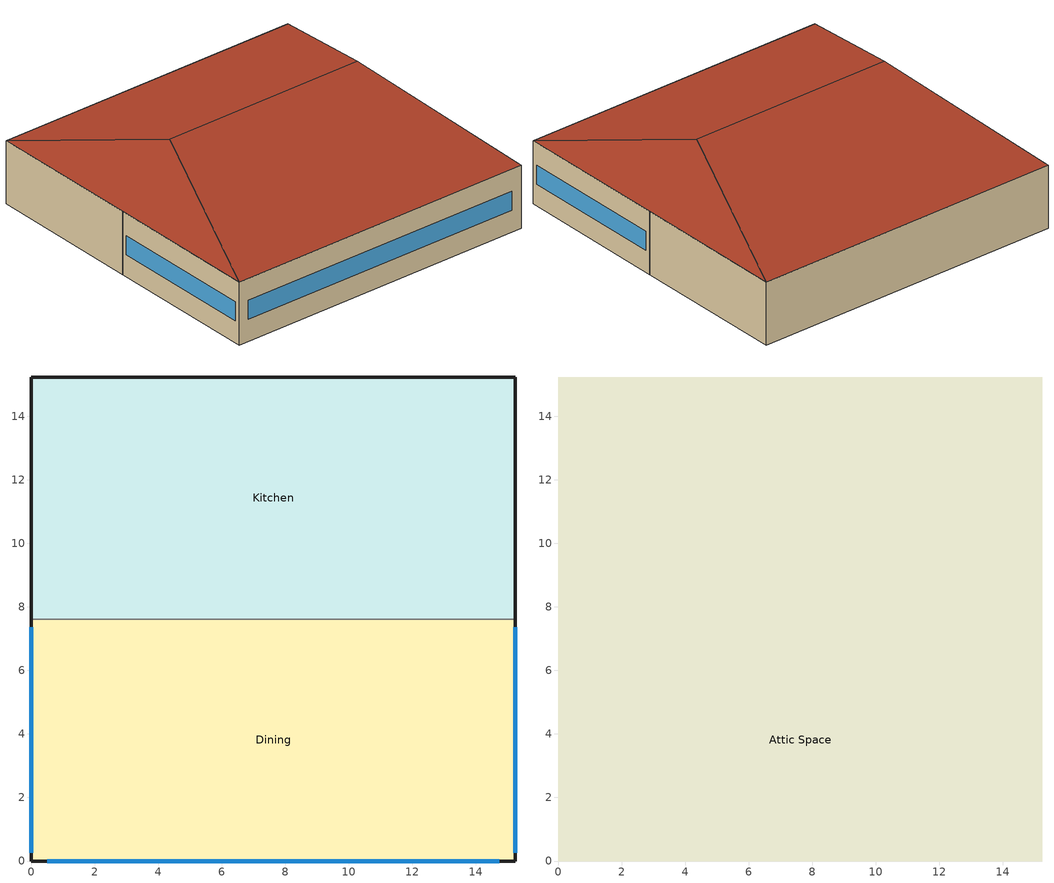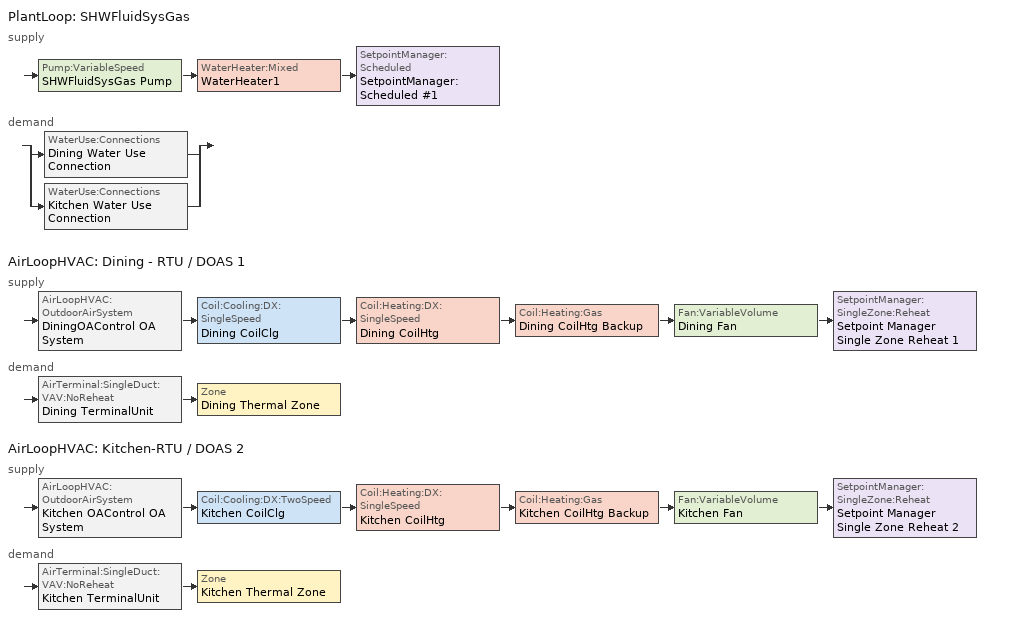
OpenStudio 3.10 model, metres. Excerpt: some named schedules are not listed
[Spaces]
Dining
 floor ground (Dining_Floor Base_CZ12-SlabOnOrBelowGradeF073): 15.24,7.62 15.24,0 0,0 0,7.62 z0
 wall outside (Base_CZ12-NonresMetalFrameWallU055): 0,7.62 0,0 15.24,0 15.24,7.62 z0:3.05
 wall to Kitchen (NACM_Interior Wall): 15.24,7.62 0,7.62 z0:3.05
 window (Base_AllCZ_FixedWindowU34): 15.24,0.25 15.24,7.37 / 0.51,0 14.74,0 / 0,7.37 0,0.25 z1.07:1.98
Kitchen
 floor ground (Kitchen_Floor Base_CZ12-SlabOnOrBelowGradeF073): 15.24,15.24 15.24,7.62 0,7.62 0,15.24 z0
 wall outside (Base_CZ12-NonresMetalFrameWallU055): 15.24,7.62 15.24,15.24 0,15.24 0,7.62 z0:3.05
Attic Space
 floor to Dining (NACM_Drop Ceiling): 15.24,7.62 15.24,0 0,0 0,7.62 z3.05
 floor to Kitchen (NACM_Drop Ceiling): 15.24,15.24 15.24,7.62 0,7.62 0,15.24 z3.05
 roof outside (Base_CZ12-SteepNonresWoodFramingAndOtherRoofU028): 12.7,7.62,5.59 15.24,0,3.05 15.24,15.24,3.05; 12.7,7.62,5.59 15.24,15.24,3.05 0,15.24,3.05 2.54,7.62,5.59; 2.54,7.62,5.59 0,0,3.05 15.24,0,3.05 12.7,7.62,5.59; 2.54,7.62,5.59 0,15.24,3.05 0,0,3.05
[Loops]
PlantLoop 'SHWFluidSysGas'
 supply: Pump:VariableSpeed 'SHWFluidSysGas Pump' > WaterHeater:Mixed 'WaterHeater1' > SetpointManager:Scheduled 'SetpointManager:Scheduled #1'
 demand: split
  | WaterUse:Connections 'Dining Water Use Connection'
  | WaterUse:Connections 'Kitchen Water Use Connection'
AirLoopHVAC 'Dining - RTU / DOAS 1'
 supply: AirLoopHVAC:OutdoorAirSystem 'DiningOAControl OA System' > Coil:Cooling:DX:SingleSpeed 'Dining CoilClg' > Coil:Heating:DX:SingleSpeed 'Dining CoilHtg' > Coil:Heating:Gas 'Dining CoilHtg Backup' > Fan:VariableVolume 'Dining Fan' > SetpointManager:SingleZone:Reheat 'Setpoint Manager Single Zone Reheat 1'
 demand: AirTerminal:SingleDuct:VAV:NoReheat 'Dining TerminalUnit' > Zone 'Dining Thermal Zone'
AirLoopHVAC 'Kitchen-RTU / DOAS 2'
 supply: AirLoopHVAC:OutdoorAirSystem 'Kitchen OAControl OA System' > Coil:Cooling:DX:TwoSpeed 'Kitchen CoilClg' > Coil:Heating:DX:SingleSpeed 'Kitchen CoilHtg' > Coil:Heating:Gas 'Kitchen CoilHtg Backup' > Fan:VariableVolume 'Kitchen Fan' > SetpointManager:SingleZone:Reheat 'Setpoint Manager Single Zone Reheat 2'
 demand: AirTerminal:SingleDuct:VAV:NoReheat 'Kitchen TerminalUnit' > Zone 'Kitchen Thermal Zone'
[Site]
LOS ANGELES USC: Latitude {deg}=0; Longitude {deg}=0; Time Zone {hr}=-8; Elevation {m}=54.5592; Terrain=Suburbs
[SizingPeriod:DesignDay] Barometric Pressure {Pa}=100663; Wind Speed {m/s}=0.6; Rain Indicator=No; Snow Indicator=No; Day of Month=21; Daylight Saving Time Indicator=No; Humidity Condition Type=Wetbulb; Dry-Bulb Temperature Range Modifier Type=DefaultMultipliers
Name | Maximum Dry-Bulb Temperature {C} | Daily Dry-Bulb Temperature Range {deltaC} | Wind Direction {deg} | Sky Clearness | Month | Day Type | Wetbulb or DewPoint at Maximum Dry-Bulb {C} | Solar Model Indicator | ASHRAE Clear Sky Optical Depth for Beam Irradiance | ASHRAE Clear Sky Optical Depth for Diffuse Irradiance
LOS ANGELES USC Ann Htg 99.6% Condns DB | 6.2 | 0 | 20 | 0 | 12 | WinterDesignDay | 6.2 | ASHRAEClearSky
LOS ANGELES USC  June .4% Condns DB=>MCWB | 32.3 | 8.2 | 260 |  | 6 | SummerDesignDay | 20.7 | ASHRAETau | 0.405 | 2.324
LOS ANGELES USC  July .4% Condns DB=>MCWB | 33.8 | 9.2 | 260 |  | 7 | SummerDesignDay | 22.1 | ASHRAETau | 0.402 | 2.401
LOS ANGELES USC  August .4% Condns DB=>MCWB | 33.7 | 9.6 | 260 |  | 8 | SummerDesignDay | 21.2 | ASHRAETau | 0.383 | 2.433
[Site:WaterMainsTemperature]
Calculation Method=Schedule; Temperature Schedule=WaterMainCZ09
[Building]
QS Restaurant: North Axis {deg}=0
[Material]
Name | Roughness | Thickness {m} | Conductivity {W/m-K} | Density {kg/m3} | Specific Heat {J/kg-K} | Thermal Absorptance | Solar Absorptance | Visible Absorptance
Stucco - 7/8 in. | MediumRough | 0.022352 | 0.700948 | 1855.1 | 837.36 | 0.9 | 0.7 | 0.8
Air - Metal Wall Framing - 16 or 24 in. OC; Air - Metal Wall Framing - 16 or 24 in. OC 1 | Smooth | 0.1397 | 1.22017 | 1.28148 | 1004.832
Gypsum Board - 1/2 in. | Smooth | 0.0127 | 0.158656 | 640.739 | 1130.436 | 0.9 | 0.7 | 0.8
Gypsum Board - 5/8 in. | MediumRough | 0.016002 | 0.158656 | 640.739 | 1130.436 | 0.9 | 0.7 | 0.8
Metal Standing Seam - 1/16 in. | MediumRough | 0.0015875 | 2.21534 | 7820.53 | 502.416 | 0.8 | 0.75 | 0.8
Compliance Insulation R34.93 | Smooth | 0.141601 | 0.0230188 | 16.0185 | 1130.436 | 0.9 | 0.7 | 0.8
Acoustic Tile - 3/4 in. | MediumRough | 0.01905 | 0.0576335 | 288.332 | 795.492 | 0.9 | 0.7 | 0.8
Compliance Insulation R14.60 | Smooth | 0.0591861 | 0.0230188 | 16.0185 | 1130.436
Compliance Insulation R1.41 | Smooth | 0.00571591 | 0.0230188 | 16.0185 | 1130.436
Compliance Insulation R0.02 | Smooth | 8.10768e-05 | 0.0230188 | 16.0185 | 1130.436
[Construction]
Base_CZ12-NonresMetalFrameWallU055: Stucco - 7/8 in., Compliance Insulation R14.60, Compliance Insulation R1.41, Compliance Insulation R0.02, Compliance Insulation R0.02, Air - Metal Wall Framing - 16 or 24 in. OC, Gypsum Board - 1/2 in.
NACM_Interior Wall: Gypsum Board - 5/8 in., Air - Metal Wall Framing - 16 or 24 in. OC 1, Gypsum Board - 5/8 in.
Base_CZ12-SteepNonresWoodFramingAndOtherRoofU028: Metal Standing Seam - 1/16 in., Compliance Insulation R34.93
NACM_Drop Ceiling: Acoustic Tile - 3/4 in.
Base_AllCZ_FixedWindowU34: Base_AllCZ_FixedWindowU34 Material
[WindowMaterial:SimpleGlazingSystem]
Base_AllCZ_FixedWindowU34 Material: U-Factor {W/m2-K}=1.93061; Solar Heat Gain Coefficient=0.22; Visible Transmittance=0.42
[Construction:FfactorGroundFloor] F-Factor {W/m-K}=1.26344; Area {m2}=116.172; PerimeterExposed {m}=30.4855
Dining_Floor Base_CZ12-SlabOnOrBelowGradeF073; Kitchen_Floor Base_CZ12-SlabOnOrBelowGradeF073
[Space] Building Story=QS Restaurant 1
Name | Thermal Zone | Design Specification Outdoor Air Object
Attic Space | Attic Zn | Attic Zn Design Specification Outdoor Air
Dining | Dining Thermal Zone | Dining Thermal Zone Design Specification Outdoor Air
Kitchen | Kitchen Thermal Zone | Kitchen Thermal Zone Design Specification Outdoor Air
[ThermalZone] Multiplier=1; Use Ideal Air Loads=No
Attic Zn: 
Dining Thermal Zone: Primary Daylighting Control=Daylighting Control 1; Fraction of Zone Controlled by Primary Daylighting Control=0.452234; Secondary Daylighting Control=Daylighting Control 2; Fraction of Zone Controlled by Secondary Daylighting Control=0.317083; Thermostat=Dining Thermal Zone Thermostat
Kitchen Thermal Zone: Thermostat=Kitchen Thermal Zone Thermostat
[Sizing:Zone] Zone Cooling Design Supply Air Temperature {C}=14; Zone Heating Design Supply Air Temperature {C}=40; Zone Cooling Design Supply Air Humidity Ratio {kg-H2O/kg-air}=0.0085; Zone Heating Design Supply Air Humidity Ratio {kg-H2O/kg-air}=0.008; Zone Heating Sizing Factor=1; Zone Cooling Sizing Factor=1; Cooling Design Air Flow Method=DesignDay; Cooling Minimum Air Flow per Zone Floor Area {m3/s-m2}=0; Cooling Minimum Air Flow {m3/s}=0; Cooling Minimum Air Flow Fraction=0; Heating Maximum Air Flow per Zone Floor Area {m3/s-m2}=0; Heating Maximum Air Flow {m3/s}=0; Account for Dedicated Outdoor Air System=No; Dedicated Outdoor Air System Control Strategy=NeutralSupplyAir; Dedicated Outdoor Air Low Setpoint Temperature for Design {C}=autosize; Dedicated Outdoor Air High Setpoint Temperature for Design {C}=autosize; Zone Load Sizing Method=Sensible Load Only No Latent Load; Zone Latent Cooling Design Supply Air Humidity Ratio Input Method=HumidityRatioDifference; Zone Cooling Design Supply Air Humidity Ratio Difference {kgWater/kgDryAir}=0.005; Zone Latent Heating Design Supply Air Humidity Ratio Input Method=HumidityRatioDifference; Zone Humidification Design Supply Air Humidity Ratio Difference {kgWater/kgDryAir}=0.005; Sizing Option=Coincident
Name | Zone Cooling Design Supply Air Temperature Input Method | Zone Cooling Design Supply Air Temperature Difference {deltaC} | Zone Heating Design Supply Air Temperature Input Method | Zone Heating Design Supply Air Temperature Difference {deltaC} | Heating Design Air Flow Method | Heating Maximum Air Flow Fraction
Attic Zn | SupplyAirTemperature | 11.11 | SupplyAirTemperature | 11.11 | DesignDay | 0
Dining Thermal Zone; Kitchen Thermal Zone | TemperatureDifference | 11.1111 | TemperatureDifference | 13.8889 | DesignDayWithLimit | 0.5
[Zone equipment]
Dining Thermal Zone: Dining TerminalUnit
Kitchen Thermal Zone: Kitchen Thermal Zone PropExhFan, Kitchen TerminalUnit
[BuildingStory]
QS Restaurant 1
[SpaceInfiltration:DesignFlowRate] Design Flow Rate Calculation Method=Flow/ExteriorWallArea; Flow per Exterior Surface Area {m3/s-m2}=0.00119482; Constant Term Coefficient=0; Temperature Term Coefficient=0; Velocity Term Coefficient=0.224052; Velocity Squared Term Coefficient=0; Density Basis=Outdoor
Name | Space or SpaceType | Schedule
Attic Space Space Infiltration Design Flow Rate 1 | Attic Space | On
Dining Space Infiltration Design Flow Rate 1 | Dining | RestaurantInfiltration
Kitchen Space Infiltration Design Flow Rate 1 | Kitchen | RestaurantInfiltration
[People:Definition] Number of People Calculation Method=People/Area; Fraction Radiant=0.3
Name | People per Space Floor Area {person/m2} | Sensible Heat Fraction
Dining People Definition | 0.355209 | 0.5
Kitchen People Definition | 0.0322917 | 0.366667
[People] Number of People Schedule=RestaurantOccupancy; Multiplier=1
Name | People Definition | Space or SpaceType | Activity Level Schedule
Dining People | Dining People Definition | Dining | Dining People Activity Level
Kitchen People | Kitchen People Definition | Kitchen | Kitchen People Activity Level
[Lights:Definition] Design Level Calculation Method=Watts/Area; Fraction Radiant=0.97; Return Air Fraction=0
Name | Watts per Space Floor Area {W/m2}
Dining Regulated Lights Definition | 4.84376
Kitchen Regulated Lights Definition | 10.2257
[Lights] Schedule=RestaurantLights; Fraction Replaceable=1
Name | Lights Definition | Space or SpaceType
Dining Regulated Lights | Dining Regulated Lights Definition | Dining
Kitchen Regulated Lights | Kitchen Regulated Lights Definition | Kitchen
[ElectricEquipment:Definition] Design Level Calculation Method=Watts/Area; Fraction Latent=0
Name | Watts per Space Floor Area {W/m2} | Fraction Radiant | Fraction Lost
Dining Recepticle Loads Definition | 5.38196 | 0.2 | 0
Dining Refrigeration Loads Definition | 2.69098 | 0 | 1
Kitchen Recepticle Loads Definition | 16.1459 | 0.2 | 0
Kitchen Refrigeration Loads Definition | 12.0556 | 0 | 1
[ElectricEquipment]
Name | Electric Equipment Definition | Space or SpaceType | Schedule
Dining Recepticle Loads | Dining Recepticle Loads Definition | Dining | RestaurantReceptacle
Dining Refrigeration Loads | Dining Refrigeration Loads Definition | Dining | RestaurantRefrigeration
Kitchen Recepticle Loads | Kitchen Recepticle Loads Definition | Kitchen | RestaurantReceptacle
Kitchen Refrigeration Loads | Kitchen Refrigeration Loads Definition | Kitchen | RestaurantRefrigeration
[PlantLoop]
SHWFluidSysGas: Glycol Concentration=0; Plant Loop Volume {m3}=Autocalculate; Load Distribution Scheme=Optimal
[Sizing:Plant]
SHWFluidSysGas: Loop Type=Heating; Design Loop Exit Temperature {C}=57.2222; Loop Design Temperature Difference {deltaC}=44.4444; Sizing Option=NonCoincident; Zone Timesteps in Averaging Window=1; Coincident Sizing Factor Mode=None
[WaterHeater:Mixed]
WaterHeater1: Tank Volume {m3}=0.113562; Setpoint Temperature Schedule=WaterHeater1 Setpoint Temp; Deadband Temperature Difference {deltaC}=2; Maximum Temperature Limit {C}=82.22; Heater Control Type=Cycle; Heater Maximum Capacity {W}=10930; Heater Fuel Type=NaturalGas; Heater Thermal Efficiency=0.8; Off Cycle Parasitic Fuel Consumption Rate {W}=0; Off Cycle Parasitic Fuel Type=NaturalGas; Off Cycle Parasitic Heat Fraction to Tank=0.8; On Cycle Parasitic Fuel Consumption Rate {W}=0; On Cycle Parasitic Fuel Type=NaturalGas; Ambient Temperature Indicator=Schedule; Ambient Temperature Schedule=WaterHeater1 Ambient Temperature; Off Cycle Loss Coefficient to Ambient Temperature {W/K}=3.06129; On Cycle Loss Coefficient to Ambient Temperature {W/K}=3.06129; Use Side Effectiveness=1; Source Side Effectiveness=1; Use Side Design Flow Rate {m3/s}=autosize; Source Side Design Flow Rate {m3/s}=autosize; Indirect Water Heating Recovery Time {hr}=1.5; Source Side Flow Control Mode=IndirectHeatPrimarySetpoint
[WaterHeater:Sizing]
WaterHeater1: Design Mode=PeakDraw; Time Storage Can Meet Peak Draw {hr}=0.538503; Time for Tank Recovery {hr}=0; Nominal Tank Volume for Autosizing Plant Connections {m3}=1
[Pump:VariableSpeed]
SHWFluidSysGas Pump: Rated Pump Head {Pa}=0; Pump Control Type=Intermittent; Skin Loss Radiative Fraction=0.5; Design Power Sizing Method=PowerPerFlowPerPressure; Design Electric Power per Unit Flow Rate {W/(m3/s)}=348701.1; Design Shaft Power per Unit Flow Rate per Unit Head {W-s/m3-Pa}=1.28205; Design Minimum Flow Rate Fraction=0
[SetpointManager:Scheduled]
SetpointManager:Scheduled #1: Control Variable=Temperature; Schedule=SHWFluidSysGas Supply Temp Schedule; Setpoint Node or NodeList=SHWFluidSysGas Supply Mixer Outlet Node
[WaterUse:Connections] Drain Water Heat Exchanger Type=None; Drain Water Heat Exchanger Destination=Plant
Name | Water Use Equipment Name 1
Dining Water Use Connection | Dining Water Use Equipment
Kitchen Water Use Connection | Kitchen Water Use Equipment
[WaterUse:Equipment:Definition]
Name | Peak Flow Rate {m3/s} | Target Temperature Schedule
Dining Water Use Definition | 2.50797e-05 | Dining Target SHW Temp
Kitchen Water Use Definition | 2.27997e-06 | Kitchen Target SHW Temp
[WaterUse:Equipment] Flow Rate Fraction Schedule=RestaurantServiceHotWater
Name | Water Use Equipment Definition
Dining Water Use Equipment | Dining Water Use Definition
Kitchen Water Use Equipment | Kitchen Water Use Definition
[GasEquipment:Definition]
Kitchen Gas Equipment Loads Definition: Design Level Calculation Method=Watts/Area; Watts per Space Floor Area {W/m2}=102.18; Fraction Latent=0; Fraction Radiant=0.15; Fraction Lost=0.85
[GasEquipment]
Kitchen Gas Equipment Loads: Gas Equipment Definition=Kitchen Gas Equipment Loads Definition; Space or SpaceType=Kitchen; Schedule=RestaurantGasEquip
[AirLoopHVAC] Availability Schedule=RestaurantHVACAvail; Design Return Air Flow Fraction of Supply Air Flow=1
Name | Design Supply Air Flow Rate {m3/s}
Dining - RTU / DOAS 1 | 0.943895
Kitchen-RTU / DOAS 2 | 2.12376
[Sizing:System] Preheat Design Temperature {C}=5.68434e-14; Preheat Design Humidity Ratio {kg-H2O/kg-Air}=0; Precool Design Temperature {C}=5.68434e-14; Precool Design Humidity Ratio {kg-H2O/kg-Air}=0; Central Cooling Design Supply Air Temperature {C}=12.7778; Central Heating Design Supply Air Temperature {C}=29.4444; Sizing Option=NonCoincident; 100% Outdoor Air in Cooling=No; 100% Outdoor Air in Heating=No; Central Cooling Design Supply Air Humidity Ratio {kg-H2O/kg-Air}=0.0085; Central Heating Design Supply Air Humidity Ratio {kg-H2O/kg-Air}=0.008; Zone Maximum Outdoor Air Fraction=1; Cooling Supply Air Flow Rate Per Floor Area {m3/s-m2}=0.00996765; Cooling Fraction of Autosized Cooling Supply Air Flow Rate=1; Cooling Supply Air Flow Rate Per Unit Cooling Capacity {m3/s-W}=3.94755e-05; Heating Supply Air Flow Rate Per Floor Area {m3/s-m2}=0.00996765; Heating Fraction of Autosized Heating Supply Air Flow Rate=1; Heating Fraction of Autosized Cooling Supply Air Flow Rate=1; Heating Supply Air Flow Rate Per Unit Heating Capacity {m3/s-W}=3.15882e-05; Cooling Design Capacity Method=CoolingDesignCapacity; Cooling Design Capacity {W}=autosize; Cooling Design Capacity Per Floor Area {W/m2}=234.7; Fraction of Autosized Cooling Design Capacity=1; Heating Design Capacity Method=HeatingDesignCapacity; Heating Design Capacity {W}=autosize; Heating Design Capacity Per Floor Area {W/m2}=157; Fraction of Autosized Heating Design Capacity=1; Central Cooling Capacity Control Method=OnOff; Occupant Diversity=autosize
Name | Central Heating Maximum System Air Flow Ratio
Dining - RTU / DOAS 1 | 0.6
Kitchen-RTU / DOAS 2 | 0.377778
[AvailabilityManager:NightCycle] Applicability Schedule=Always On Discrete; Control Type=CycleOnControlZone; Thermostat Tolerance {deltaC}=1.11111; Cycling Run Time Control Type=ThermostatWithMinimumRunTime; Cycling Run Time {s}=900
Availability Manager Night Cycle 1; Availability Manager Night Cycle 2
[Fan:VariableVolume] Availability Schedule=Always On Discrete; Fan Total Efficiency=0.56225; Fan Power Minimum Flow Rate Input Method=FixedFlowRate; Fan Power Minimum Flow Fraction=0; Motor Efficiency=0.865; Motor In Airstream Fraction=1; Fan Power Coefficient 1=0.027828; Fan Power Coefficient 2=0.026583; Fan Power Coefficient 3=-0.087069; Fan Power Coefficient 4=1.03092; Fan Power Coefficient 5=0
Name | Pressure Rise {Pa} | Maximum Flow Rate {m3/s} | Fan Power Minimum Air Flow Rate {m3/s}
Dining Fan | 889.17 | 0.943895 | 0.566337
Kitchen Fan | 977.373 | 2.12376 | 0.802311
[Coil:Heating:Gas] Gas Burner Efficiency=0.815459; On Cycle Parasitic Electric Load {W}=0; Part Load Fraction Correlation Curve=CoilHtgFurnFIRRatio_fQRatio; Off Cycle Parasitic Gas Load {W}=0
Name | Availability Schedule | Nominal Capacity {W}
Dining CoilHtg Backup | Dining CoilHtg Backup AvailSch | 27965.7
Kitchen CoilHtg Backup | Kitchen CoilHtg Backup AvailSch | 44405
[Coil:Heating:DX:SingleSpeed] Availability Schedule=Always On Discrete; Rated Supply Fan Power Per Volume Flow Rate 2017 {W/(m3/s)}=773.3; Rated Supply Fan Power Per Volume Flow Rate 2023 {W/(m3/s)}=934.4; Total Heating Capacity Function of Temperature Curve=CoilHtgHPQRatio_fToadbSI; Total Heating Capacity Function of Flow Fraction Curve=CoilHtgHPQRatio_fCFMRatio; Energy Input Ratio Function of Temperature Curve=CoilHtgHPEIRRatio_fToadbSI; Energy Input Ratio Function of Flow Fraction Curve=CoilHtgHPEIRRatio_fCFMRatio; Part Load Fraction Correlation Curve=CoilHtgHPEIRRatio_fQFrac; Minimum Outdoor Dry-Bulb Temperature for Compressor Operation {C}=-8.33333; Maximum Outdoor Dry-Bulb Temperature for Defrost Operation {C}=4.44444; Maximum Outdoor Dry-Bulb Temperature for Crankcase Heater Operation {C}=10; Defrost Strategy=ReverseCycle; Defrost Control=Timed; Defrost Time Period Fraction=0.058333; Resistive Defrost Heater Capacity {W}=2000
Name | Rated Total Heating Capacity {W} | Rated COP {W/W} | Rated Air Flow Rate {m3/s} | Defrost Energy Input Ratio Function of Temperature Curve | Crankcase Heater Capacity {W}
Dining CoilHtg | 26712.9 | 3.83123 | 0.943895 | Dining CoilHtg Defrost Curve | 82.2466
Kitchen CoilHtg | 41802.8 | 3.99714 | 2.12376 | Kitchen CoilHtg Defrost Curve | 170.826
[Coil:Cooling:DX:SingleSpeed]
Dining CoilClg: Availability Schedule=Always On Discrete; Rated Total Cooling Capacity {W}=30179; Rated Sensible Heat Ratio=autosize; Rated COP {W/W}=3.90941; Rated Air Flow Rate {m3/s}=0.943895; Rated Evaporator Fan Power Per Volume Flow Rate 2017 {W/(m3/s)}=773.3; Rated Evaporator Fan Power Per Volume Flow Rate 2023 {W/(m3/s)}=934.4; Total Cooling Capacity Function of Temperature Curve=CoilClgDXQRatio_fTwbToadbSI; Total Cooling Capacity Function of Flow Fraction Curve=CoilClgDXSnglQRatio_fCFMRatio; Energy Input Ratio Function of Temperature Curve=CoilClgDXEIRRatio_fTwbToadbSI; Energy Input Ratio Function of Flow Fraction Curve=CoilClgDXSnglEIRRatio_fCFMRatio; Part Load Fraction Correlation Curve=CoilClgDXEIRRatio_fQFrac; Minimum Outdoor Dry-Bulb Temperature for Compressor Operation {C}=-25; Nominal Time for Condensate Removal to Begin {s}=0; Ratio of Initial Moisture Evaporation Rate and Steady State Latent Capacity=0; Maximum Cycling Rate {cycles/hr}=0; Latent Capacity Time Constant {s}=0; Condenser Type=AirCooled; Evaporative Condenser Effectiveness=0.9; Evaporative Condenser Air Flow Rate {m3/s}=autosize; Evaporative Condenser Pump Rated Power Consumption {W}=autosize; Crankcase Heater Capacity {W}=0; Maximum Outdoor Dry-Bulb Temperature for Crankcase Heater Operation {C}=10; Basin Heater Capacity {W/K}=0; Basin Heater Setpoint Temperature {C}=2
[Controller:OutdoorAir] Minimum Outdoor Air Flow Rate {m3/s}=0; Maximum Outdoor Air Flow Rate {m3/s}=Autosize; Economizer Control Type=DifferentialEnthalpy; Economizer Control Action Type=ModulateFlow; Economizer Maximum Limit Dry-Bulb Temperature {C}=21.6667; Economizer Maximum Limit Enthalpy {J/kg}=69780; Lockout Type=NoLockout; Minimum Limit Type=FixedMinimum; High Humidity Control=No; High Humidity Outdoor Air Flow Ratio=1; Control High Indoor Humidity Based on Outdoor Humidity Ratio=Yes; Heat Recovery Bypass Control Type=BypassWhenOAFlowGreaterThanMinimum; Economizer Operation Staging=InterlockedWithMechanicalCooling
Name | Minimum Outdoor Air Schedule | Maximum Fraction of Outdoor Air Schedule | Controller Mechanical Ventilation
DiningOAControl | DiningOAControl Schedule | DiningOAControl Max OA Schedule | DiningOAControl Mech Vent Controller
Kitchen OAControl | Kitchen OAControl Schedule | Kitchen OAControl Max OA Schedule | Kitchen OAControl Mech Vent Controller
[Controller:MechanicalVentilation] Availability Schedule=Always On Discrete
Name | Demand Controlled Ventilation
DiningOAControl Mech Vent Controller | Yes
Kitchen OAControl Mech Vent Controller
[AirLoopHVAC:OutdoorAirSystem]
Name | Controller
DiningOAControl OA System | DiningOAControl
Kitchen OAControl OA System | Kitchen OAControl
[SetpointManager:SingleZone:Reheat] Minimum Supply Air Temperature {C}=12.7778; Maximum Supply Air Temperature {C}=29.4444
Name | Control Zone | Setpoint Node or NodeList
Setpoint Manager Single Zone Reheat 1 | Dining Thermal Zone | Dining Fan Outlet Node
Setpoint Manager Single Zone Reheat 2 | Kitchen Thermal Zone | Kitchen Fan Outlet Node
[Coil:Cooling:DX:TwoSpeed]
Kitchen CoilClg: Availability Schedule=Always On Discrete; Rated High Speed Total Cooling Capacity {W}=62681.7; Rated High Speed Sensible Heat Ratio=Autosize; Rated High Speed COP {W/W}=3.82705; Rated High Speed Air Flow Rate {m3/s}=2.12376; Rated High Speed Evaporator Fan Power Per Volume Flow Rate 2017 {W/(m3/s)}=773.3; Rated High Speed Evaporator Fan Power Per Volume Flow Rate 2023 {W/(m3/s)}=934.4; Unit Internal Static Air Pressure {Pa}=773.3; Total Cooling Capacity Function of Temperature Curve=CoilClgDXQRatio_fTwbToadbSI; Total Cooling Capacity Function of Flow Fraction Curve=CoilClgDXDblQRatio_fCFMRatio; Energy Input Ratio Function of Temperature Curve=CoilClgDXEIRRatio_fTwbToadbSI; Energy Input Ratio Function of Flow Fraction Curve=CoilClgDXDblEIRRatio_fCFMRatio; Part Load Fraction Correlation Curve=CoilClgDXEIRRatio_fQFrac; Rated Low Speed Total Cooling Capacity {W}=31340.9; Rated Low Speed Sensible Heat Ratio=Autosize; Rated Low Speed COP {W/W}=3.82705; Rated Low Speed Air Flow Rate {m3/s}=1.06188; Rated Low Speed Evaporator Fan Power Per Volume Flow Rate 2017 {W/(m3/s)}=773.3; Rated Low Speed Evaporator Fan Power Per Volume Flow Rate 2023 {W/(m3/s)}=934.4; Low Speed Total Cooling Capacity Function of Temperature Curve=CoilClgDXQRatio_fTwbToadbSI 1; Low Speed Energy Input Ratio Function of Temperature Curve=CoilClgDXEIRRatio_fTwbToadbSI 1; Condenser Type=AirCooled; Minimum Outdoor Dry-Bulb Temperature for Compressor Operation {C}=-25; High Speed Evaporative Condenser Effectiveness=0.9; High Speed Evaporative Condenser Air Flow Rate {m3/s}=Autosize; High Speed Evaporative Condenser Pump Rated Power Consumption {W}=Autosize; Low Speed Evaporative Condenser Effectiveness=0.9; Low Speed Evaporative Condenser Air Flow Rate {m3/s}=Autosize; Low Speed Evaporative Condenser Pump Rated Power Consumption {W}=Autosize; Basin Heater Capacity {W/K}=0; Basin Heater Setpoint Temperature {C}=2
[DesignSpecification:OutdoorAir] Outdoor Air Method=Maximum
Name | Outdoor Air Flow per Person {m3/s-person} | Outdoor Air Flow per Floor Area {m3/s-m2}
Attic Zn Design Specification Outdoor Air | 0 | 0
Dining Thermal Zone Design Specification Outdoor Air | 0.00707921 | 0.000762
Kitchen Thermal Zone Design Specification Outdoor Air | 0 | 0.00690626
[ThermostatSetpoint:DualSetpoint] Heating Setpoint Temperature Schedule=RestaurantHtgSetpt; Cooling Setpoint Temperature Schedule=RestaurantClgSetpt
Dining Thermal Zone Thermostat; Kitchen Thermal Zone Thermostat
[Daylighting:Control] Space=Dining; Position X-Coordinate {m}=7.62149; Position Z-Coordinate {m}=0.762; Lighting Control Type=Continuous; Minimum Input Power Fraction for Continuous Dimming Control=0.1; Minimum Light Output Fraction for Continuous Dimming Control=0.1
Name | Position Y-Coordinate {m} | Illuminance Setpoint {lux}
Daylighting Control 1 | 1.9817 | 187.5
Daylighting Control 2 | 3.96341 | 250
[AirTerminal:SingleDuct:VAV:NoReheat] Availability Schedule=Always On Discrete; Zone Minimum Air Flow Input Method=FixedFlowRate; Constant Minimum Air Flow Fraction=0.3; Control For Outdoor Air=No
Name | Maximum Air Flow Rate {m3/s} | Fixed Minimum Air Flow Rate {m3/s}
Dining TerminalUnit | 0.943895 | 0.566337
Kitchen TerminalUnit | 2.12376 | 0.802311
[Fan:ZoneExhaust]
Kitchen Thermal Zone PropExhFan: Availability Schedule=RestaurantHVACAvail; Fan Total Efficiency=0.4325; Pressure Rise {Pa}=596.07; Maximum Flow Rate {m3/s}=1.13267; Flow Fraction Schedule=RestaurantExhaustHoodEqualOrLessThan5000cfm; System Availability Manager Coupling Mode=Decoupled; Balanced Exhaust Fraction Schedule=On
[Curve:Biquadratic]
Name | Coefficient1 Constant | Coefficient2 x | Coefficient3 x**2 | Coefficient4 y | Coefficient5 y**2 | Coefficient6 x*y | Minimum Value of x | Maximum Value of x | Minimum Value of y | Maximum Value of y
CoilClgDXQRatio_fTwbToadbSI; CoilClgDXQRatio_fTwbToadbSI 1 | 0.86779 | 0.014245 | 0.000554 | -0.007569 | 3.2e-05 | -0.000191 | 13.89 | 25 | 23.89 | 46.11
CoilClgDXEIRRatio_fTwbToadbSI; CoilClgDXEIRRatio_fTwbToadbSI 1 | 0.116709 | 0.028458 | -0.000411 | 0.021422 | 0.000162 | -0.00068 | 13.89 | 25 | 23.89 | 46.11
Dining CoilHtg Defrost Curve; Kitchen CoilHtg Defrost Curve | 1 | 0 | 0 | 0 | 0 | 0 | 0 | 1 | 0 | 1
[Curve:Cubic]
Name | Coefficient1 Constant | Coefficient2 x | Coefficient3 x**2 | Coefficient4 x**3 | Minimum Value of x | Maximum Value of x | Minimum Curve Output | Maximum Curve Output
CoilClgDXEIRRatio_fQFrac | 0 | 5.1091 | -8.5515 | 4.4744 | 0.7 | 1 | 0.92 | 1
CoilClgDXDblEIRRatio_fCFMRatio | 1.00795 | 0.345441 | -0.692289 | 0.338899 | 0 | 100
CoilHtgHPQRatio_fToadbSI | 0.729009 | 0.031928 | 0.000136 | -9e-06 | 0 | 10 | 0.17 | 1.05
CoilHtgHPEIRRatio_fToadbSI | 1.21829 | -0.036117 | 0.00142 | -2.7e-05 | 0 | 10 | 0.97 | 3.18
CoilClgDXDblQRatio_fCFMRatio | 0.472786 | 1.24334 | -1.03871 | 0.322578 | 0 | 100 | 0.47
[Curve:Quadratic]
Name | Coefficient1 Constant | Coefficient2 x | Coefficient3 x**2 | Minimum Value of x | Maximum Value of x | Minimum Curve Output | Maximum Curve Output
CoilClgDXSnglQRatio_fCFMRatio | 0.8 | 0.2 | 0 | 0 | 100 | 0.8
CoilClgDXSnglEIRRatio_fCFMRatio | 1.156 | -0.1816 | 0.0256 | 0 | 100
CoilHtgHPQRatio_fCFMRatio | 0.84 | 0.16 | 0 | 0 | 100 | 0.84
CoilHtgHPEIRRatio_fQFrac | 0.85 | 0.15 | 0 | 0 | 1 | 0.85 | 1
CoilHtgHPEIRRatio_fCFMRatio | 1.3824 | -0.4336 | 0.0512 | 0 | 1
CoilHtgFurnFIRRatio_fQRatio | 0.01861 | 1.09421 | -0.112819 | 0.7 | 1
[Schedule:Day]
WaterMainCZ09Jan: 1, 0, 14.2778, 2, 0, 14.2778, 3, 0, 14.2778, 4, 0, 14.2778, 5, 0, 14.2778, 6, 0, 14.2778, 7, 0, 14.2778, 8, 0, 14.2778, 9, 0, 14.2778, 10, 0, 14.2778, 11, 0, 14.2778, 12, 0, 14.2778, 13, 0, 14.2778, 14, 0, 14.2778, 15, 0, 14.2778, 16, 0, 14.2778, 17, 0, 14.2778, 18, 0, 14.2778, 19, 0, 14.2778, 20, 0, 14.2778, 21, 0, 14.2778, 22, 0, 14.2778, 23, 0, 14.2778, 24, 0, 14.2778
WaterMainCZ09Feb: 1, 0, 14.2222, 2, 0, 14.2222, 3, 0, 14.2222, 4, 0, 14.2222, 5, 0, 14.2222, 6, 0, 14.2222, 7, 0, 14.2222, 8, 0, 14.2222, 9, 0, 14.2222, 10, 0, 14.2222, 11, 0, 14.2222, 12, 0, 14.2222, 13, 0, 14.2222, 14, 0, 14.2222, 15, 0, 14.2222, 16, 0, 14.2222, 17, 0, 14.2222, 18, 0, 14.2222, 19, 0, 14.2222, 20, 0, 14.2222, 21, 0, 14.2222, 22, 0, 14.2222, 23, 0, 14.2222, 24, 0, 14.2222
WaterMainCZ09Mar: 1, 0, 14.4444, 2, 0, 14.4444, 3, 0, 14.4444, 4, 0, 14.4444, 5, 0, 14.4444, 6, 0, 14.4444, 7, 0, 14.4444, 8, 0, 14.4444, 9, 0, 14.4444, 10, 0, 14.4444, 11, 0, 14.4444, 12, 0, 14.4444, 13, 0, 14.4444, 14, 0, 14.4444, 15, 0, 14.4444, 16, 0, 14.4444, 17, 0, 14.4444, 18, 0, 14.4444, 19, 0, 14.4444, 20, 0, 14.4444, 21, 0, 14.4444, 22, 0, 14.4444, 23, 0, 14.4444, 24, 0, 14.4444
WaterMainCZ09Apr: 1, 0, 14.8333, 2, 0, 14.8333, 3, 0, 14.8333, 4, 0, 14.8333, 5, 0, 14.8333, 6, 0, 14.8333, 7, 0, 14.8333, 8, 0, 14.8333, 9, 0, 14.8333, 10, 0, 14.8333, 11, 0, 14.8333, 12, 0, 14.8333, 13, 0, 14.8333, 14, 0, 14.8333, 15, 0, 14.8333, 16, 0, 14.8333, 17, 0, 14.8333, 18, 0, 14.8333, 19, 0, 14.8333, 20, 0, 14.8333, 21, 0, 14.8333, 22, 0, 14.8333, 23, 0, 14.8333, 24, 0, 14.8333
WaterMainCZ09May: 1, 0, 14.9444, 2, 0, 14.9444, 3, 0, 14.9444, 4, 0, 14.9444, 5, 0, 14.9444, 6, 0, 14.9444, 7, 0, 14.9444, 8, 0, 14.9444, 9, 0, 14.9444, 10, 0, 14.9444, 11, 0, 14.9444, 12, 0, 14.9444, 13, 0, 14.9444, 14, 0, 14.9444, 15, 0, 14.9444, 16, 0, 14.9444, 17, 0, 14.9444, 18, 0, 14.9444, 19, 0, 14.9444, 20, 0, 14.9444, 21, 0, 14.9444, 22, 0, 14.9444, 23, 0, 14.9444, 24, 0, 14.9444
WaterMainCZ09Jun: 1, 0, 16.2222, 2, 0, 16.2222, 3, 0, 16.2222, 4, 0, 16.2222, 5, 0, 16.2222, 6, 0, 16.2222, 7, 0, 16.2222, 8, 0, 16.2222, 9, 0, 16.2222, 10, 0, 16.2222, 11, 0, 16.2222, 12, 0, 16.2222, 13, 0, 16.2222, 14, 0, 16.2222, 15, 0, 16.2222, 16, 0, 16.2222, 17, 0, 16.2222, 18, 0, 16.2222, 19, 0, 16.2222, 20, 0, 16.2222, 21, 0, 16.2222, 22, 0, 16.2222, 23, 0, 16.2222, 24, 0, 16.2222
WaterMainCZ09Jul: 1, 0, 16.8889, 2, 0, 16.8889, 3, 0, 16.8889, 4, 0, 16.8889, 5, 0, 16.8889, 6, 0, 16.8889, 7, 0, 16.8889, 8, 0, 16.8889, 9, 0, 16.8889, 10, 0, 16.8889, 11, 0, 16.8889, 12, 0, 16.8889, 13, 0, 16.8889, 14, 0, 16.8889, 15, 0, 16.8889, 16, 0, 16.8889, 17, 0, 16.8889, 18, 0, 16.8889, 19, 0, 16.8889, 20, 0, 16.8889, 21, 0, 16.8889, 22, 0, 16.8889, 23, 0, 16.8889, 24, 0, 16.8889
WaterMainCZ09Aug: 1, 0, 17.7222, 2, 0, 17.7222, 3, 0, 17.7222, 4, 0, 17.7222, 5, 0, 17.7222, 6, 0, 17.7222, 7, 0, 17.7222, 8, 0, 17.7222, 9, 0, 17.7222, 10, 0, 17.7222, 11, 0, 17.7222, 12, 0, 17.7222, 13, 0, 17.7222, 14, 0, 17.7222, 15, 0, 17.7222, 16, 0, 17.7222, 17, 0, 17.7222, 18, 0, 17.7222, 19, 0, 17.7222, 20, 0, 17.7222, 21, 0, 17.7222, 22, 0, 17.7222, 23, 0, 17.7222, 24, 0, 17.7222
WaterMainCZ09Sep: 1, 0, 18.0556, 2, 0, 18.0556, 3, 0, 18.0556, 4, 0, 18.0556, 5, 0, 18.0556, 6, 0, 18.0556, 7, 0, 18.0556, 8, 0, 18.0556, 9, 0, 18.0556, 10, 0, 18.0556, 11, 0, 18.0556, 12, 0, 18.0556, 13, 0, 18.0556, 14, 0, 18.0556, 15, 0, 18.0556, 16, 0, 18.0556, 17, 0, 18.0556, 18, 0, 18.0556, 19, 0, 18.0556, 20, 0, 18.0556, 21, 0, 18.0556, 22, 0, 18.0556, 23, 0, 18.0556, 24, 0, 18.0556
WaterMainCZ09Oct: 1, 0, 18, 2, 0, 18, 3, 0, 18, 4, 0, 18, 5, 0, 18, 6, 0, 18, 7, 0, 18, 8, 0, 18, 9, 0, 18, 10, 0, 18, 11, 0, 18, 12, 0, 18, 13, 0, 18, 14, 0, 18, 15, 0, 18, 16, 0, 18, 17, 0, 18, 18, 0, 18, 19, 0, 18, 20, 0, 18, 21, 0, 18, 22, 0, 18, 23, 0, 18, 24, 0, 18
WaterMainCZ09Nov: 1, 0, 16.2778, 2, 0, 16.2778, 3, 0, 16.2778, 4, 0, 16.2778, 5, 0, 16.2778, 6, 0, 16.2778, 7, 0, 16.2778, 8, 0, 16.2778, 9, 0, 16.2778, 10, 0, 16.2778, 11, 0, 16.2778, 12, 0, 16.2778, 13, 0, 16.2778, 14, 0, 16.2778, 15, 0, 16.2778, 16, 0, 16.2778, 17, 0, 16.2778, 18, 0, 16.2778, 19, 0, 16.2778, 20, 0, 16.2778, 21, 0, 16.2778, 22, 0, 16.2778, 23, 0, 16.2778, 24, 0, 16.2778
WaterMainCZ09Dec: 1, 0, 14.6111, 2, 0, 14.6111, 3, 0, 14.6111, 4, 0, 14.6111, 5, 0, 14.6111, 6, 0, 14.6111, 7, 0, 14.6111, 8, 0, 14.6111, 9, 0, 14.6111, 10, 0, 14.6111, 11, 0, 14.6111, 12, 0, 14.6111, 13, 0, 14.6111, 14, 0, 14.6111, 15, 0, 14.6111, 16, 0, 14.6111, 17, 0, 14.6111, 18, 0, 14.6111, 19, 0, 14.6111, 20, 0, 14.6111, 21, 0, 14.6111, 22, 0, 14.6111, 23, 0, 14.6111, 24, 0, 14.6111
RestaurantOccupancySun: 1, 0, 0.2, 2, 0, 0.2, 3, 0, 0.05, 4, 0, 0, 5, 0, 0, 6, 0, 0, 7, 0, 0, 8, 0, 0, 9, 0, 0, 10, 0, 0, 11, 0, 0.1, 12, 0, 0.2, 13, 0, 0.25, 14, 0, 0.25, 15, 0, 0.15, 16, 0, 0.2, 17, 0, 0.25, 18, 0, 0.35, 19, 0, 0.55, 20, 0, 0.65, 21, 0, 0.7, 22, 0, 0.35, 23, 0, 0.2, 24, 0, 0.2
RestaurantOccupancyWD: 1, 0, 0.15, 2, 0, 0.15, 3, 0, 0.05, 4, 0, 0, 5, 0, 0, 6, 0, 0, 7, 0, 0, 8, 0, 0.05, 9, 0, 0.05, 10, 0, 0.05, 11, 0, 0.2, 12, 0, 0.5, 13, 0, 0.8, 14, 0, 0.7, 15, 0, 0.4, 16, 0, 0.2, 17, 0, 0.25, 18, 0, 0.5, 19, 0, 0.8, 20, 0, 0.8, 21, 0, 0.8, 22, 0, 0.5, 23, 0, 0.35, 24, 0, 0.2
RestaurantOccupancySat: 1, 0, 0.3, 2, 0, 0.25, 3, 0, 0.05, 4, 0, 0, 5, 0, 0, 6, 0, 0, 7, 0, 0, 8, 0, 0, 9, 0, 0, 10, 0, 0.05, 11, 0, 0.2, 12, 0, 0.45, 13, 0, 0.5, 14, 0, 0.5, 15, 0, 0.35, 16, 0, 0.3, 17, 0, 0.3, 18, 0, 0.3, 19, 0, 0.7, 20, 0, 0.9, 21, 0, 0.7, 22, 0, 0.65, 23, 0, 0.55, 24, 0, 0.35
OnDay: 1, 0, 1, 2, 0, 1, 3, 0, 1, 4, 0, 1, 5, 0, 1, 6, 0, 1, 7, 0, 1, 8, 0, 1, 9, 0, 1, 10, 0, 1, 11, 0, 1, 12, 0, 1, 13, 0, 1, 14, 0, 1, 15, 0, 1, 16, 0, 1, 17, 0, 1, 18, 0, 1, 19, 0, 1, 20, 0, 1, 21, 0, 1, 22, 0, 1, 23, 0, 1, 24, 0, 1
OffDay: 1, 0, 0, 2, 0, 0, 3, 0, 0, 4, 0, 0, 5, 0, 0, 6, 0, 0, 7, 0, 0, 8, 0, 0, 9, 0, 0, 10, 0, 0, 11, 0, 0, 12, 0, 0, 13, 0, 0, 14, 0, 0, 15, 0, 0, 16, 0, 0, 17, 0, 0, 18, 0, 0, 19, 0, 0, 20, 0, 0, 21, 0, 0, 22, 0, 0, 23, 0, 0, 24, 0, 0
RestaurantReceptacleSun: 1, 0, 0.2, 2, 0, 0.15, 3, 0, 0.15, 4, 0, 0.15, 5, 0, 0.15, 6, 0, 0.15, 7, 0, 0.3, 8, 0, 0.3, 9, 0, 0.5, 10, 0, 0.5, 11, 0, 0.7, 12, 0, 0.7, 13, 0, 0.7, 14, 0, 0.7, 15, 0, 0.7, 16, 0, 0.7, 17, 0, 0.6, 18, 0, 0.6, 19, 0, 0.6, 20, 0, 0.6, 21, 0, 0.6, 22, 0, 0.6, 23, 0, 0.5, 24, 0, 0.3
RestaurantReceptacleWD: 1, 0, 0.15, 2, 0, 0.15, 3, 0, 0.15, 4, 0, 0.15, 5, 0, 0.15, 6, 0, 0.2, 7, 0, 0.4, 8, 0, 0.4, 9, 0, 0.6, 10, 0, 0.6, 11, 0, 0.9, 12, 0, 0.9, 13, 0, 0.9, 14, 0, 0.9, 15, 0, 0.9, 16, 0, 0.9, 17, 0, 0.9, 18, 0, 0.9, 19, 0, 0.9, 20, 0, 0.9, 21, 0, 0.9, 22, 0, 0.9, 23, 0, 0.5, 24, 0, 0.3
RestaurantReceptacleSat: 1, 0, 0.2, 2, 0, 0.15, 3, 0, 0.15, 4, 0, 0.15, 5, 0, 0.15, 6, 0, 0.15, 7, 0, 0.3, 8, 0, 0.3, 9, 0, 0.6, 10, 0, 0.6, 11, 0, 0.8, 12, 0, 0.8, 13, 0, 0.8, 14, 0, 0.8, 15, 0, 0.8, 16, 0, 0.8, 17, 0, 0.8, 18, 0, 0.9, 19, 0, 0.9, 20, 0, 0.9, 21, 0, 0.9, 22, 0, 0.9, 23, 0, 0.5, 24, 0, 0.3
RestaurantGasEquipSun: 1, 0, 0.5, 2, 0, 0, 3, 0, 0, 4, 0, 0, 5, 0, 0, 6, 0, 0, 7, 0, 0, 8, 0, 0, 9, 0, 0, 10, 0, 0.5, 11, 0, 0.9, 12, 0, 0.9, 13, 0, 0.9, 14, 0, 0.9, 15, 0, 0.75, 16, 0, 0.75, 17, 0, 0.75, 18, 0, 0.9, 19, 0, 0.9, 20, 0, 0.9, 21, 0, 0.9, 22, 0, 0.75, 23, 0, 0.5, 24, 0, 0.5
RestaurantGasEquipWD: 1, 0, 0.5, 2, 0, 0, 3, 0, 0, 4, 0, 0, 5, 0, 0, 6, 0, 0, 7, 0, 0, 8, 0, 0.5, 9, 0, 0.5, 10, 0, 0.5, 11, 0, 0.9, 12, 0, 0.9, 13, 0, 0.9, 14, 0, 0.9, 15, 0, 0.75, 16, 0, 0.75, 17, 0, 0.75, 18, 0, 0.9, 19, 0, 0.9, 20, 0, 0.9, 21, 0, 0.9, 22, 0, 0.75, 23, 0, 0.5, 24, 0, 0.5
RestaurantRefrigerationSun; RestaurantRefrigerationWD; RestaurantRefrigerationSat: 1, 0, 0.9, 2, 0, 0.9, 3, 0, 0.9, 4, 0, 0.9, 5, 0, 0.9, 6, 0, 0.9, 7, 0, 0.9, 8, 0, 0.9, 9, 0, 0.9, 10, 0, 0.9, 11, 0, 0.9, 12, 0, 0.9, 13, 0, 0.9, 14, 0, 0.9, 15, 0, 0.9, 16, 0, 0.9, 17, 0, 0.9, 18, 0, 0.9, 19, 0, 0.9, 20, 0, 0.9, 21, 0, 0.9, 22, 0, 0.9, 23, 0, 0.9, 24, 0, 0.9
RestaurantInfiltrationSun: 1, 0, 0.25, 2, 0, 0.25, 3, 0, 0.25, 4, 0, 1, 5, 0, 1, 6, 0, 1, 7, 0, 1, 8, 0, 1, 9, 0, 1, 10, 0, 0.25, 11, 0, 0.25, 12, 0, 0.25, 13, 0, 0.25, 14, 0, 0.25, 15, 0, 0.25, 16, 0, 0.25, 17, 0, 0.25, 18, 0, 0.25, 19, 0, 0.25, 20, 0, 0.25, 21, 0, 0.25, 22, 0, 0.25, 23, 0, 0.25, 24, 0, 0.25
RestaurantInfiltrationWD: 1, 0, 0.25, 2, 0, 0.25, 3, 0, 0.25, 4, 0, 1, 5, 0, 1, 6, 0, 1, 7, 0, 0.25, 8, 0, 0.25, 9, 0, 0.25, 10, 0, 0.25, 11, 0, 0.25, 12, 0, 0.25, 13, 0, 0.25, 14, 0, 0.25, 15, 0, 0.25, 16, 0, 0.25, 17, 0, 0.25, 18, 0, 0.25, 19, 0, 0.25, 20, 0, 0.25, 21, 0, 0.25, 22, 0, 0.25, 23, 0, 0.25, 24, 0, 0.25
RestaurantInfiltrationSat: 1, 0, 0.25, 2, 0, 0.25, 3, 0, 0.25, 4, 0, 1, 5, 0, 1, 6, 0, 1, 7, 0, 1, 8, 0, 1, 9, 0, 0.25, 10, 0, 0.25, 11, 0, 0.25, 12, 0, 0.25, 13, 0, 0.25, 14, 0, 0.25, 15, 0, 0.25, 16, 0, 0.25, 17, 0, 0.25, 18, 0, 0.25, 19, 0, 0.25, 20, 0, 0.25, 21, 0, 0.25, 22, 0, 0.25, 23, 0, 0.25, 24, 0, 0.25
RestaurantLightsSun: 1, 0, 0.2, 2, 0, 0.15, 3, 0, 0.15, 4, 0, 0.15, 5, 0, 0.15, 6, 0, 0.15, 7, 0, 0.3, 8, 0, 0.3, 9, 0, 0.45, 10, 0, 0.45, 11, 0, 0.65, 12, 0, 0.65, 13, 0, 0.65, 14, 0, 0.65, 15, 0, 0.65, 16, 0, 0.65, 17, 0, 0.55, 18, 0, 0.55, 19, 0, 0.55, 20, 0, 0.55, 21, 0, 0.55, 22, 0, 0.55, 23, 0, 0.45, 24, 0, 0.3
RestaurantLightsWD: 1, 0, 0.15, 2, 0, 0.15, 3, 0, 0.15, 4, 0, 0.15, 5, 0, 0.15, 6, 0, 0.2, 7, 0, 0.35, 8, 0, 0.35, 9, 0, 0.55, 10, 0, 0.55, 11, 0, 0.85, 12, 0, 0.85, 13, 0, 0.85, 14, 0, 0.85, 15, 0, 0.85, 16, 0, 0.85, 17, 0, 0.85, 18, 0, 0.85, 19, 0, 0.85, 20, 0, 0.85, 21, 0, 0.85, 22, 0, 0.85, 23, 0, 0.45, 24, 0, 0.3
RestaurantLightsSat: 1, 0, 0.2, 2, 0, 0.15, 3, 0, 0.15, 4, 0, 0.15, 5, 0, 0.15, 6, 0, 0.15, 7, 0, 0.3, 8, 0, 0.3, 9, 0, 0.55, 10, 0, 0.55, 11, 0, 0.75, 12, 0, 0.75, 13, 0, 0.75, 14, 0, 0.75, 15, 0, 0.75, 16, 0, 0.75, 17, 0, 0.75, 18, 0, 0.85, 19, 0, 0.85, 20, 0, 0.85, 21, 0, 0.85, 22, 0, 0.85, 23, 0, 0.45, 24, 0, 0.3
Dining People Activity Level Default Day: 24, 0, 161.189
WaterHeater1 Ambient Temperature Day Schedule: 24, 0, 20
WaterHeater1 Setpoint Temp Day Schedule; SHWFluidSysGas Supply Temp Schedule Day Schedule; Dining Target SHW Temp Default Day; Kitchen Target SHW Temp Default Day: 24, 0, 57.2222
Kitchen People Activity Level Default Day: 24, 0, 219.803
DiningOAControl Max OA Schedule Day Schedule; Kitchen OAControl Max OA Schedule Day Schedule: 24, 0, 1
[Schedule:Week]
WaterMainCZ09JanWk: WaterMainCZ09Jan, WaterMainCZ09Jan, WaterMainCZ09Jan, WaterMainCZ09Jan, WaterMainCZ09Jan, WaterMainCZ09Jan, WaterMainCZ09Jan, WaterMainCZ09Jan, WaterMainCZ09Jan, WaterMainCZ09Jan, WaterMainCZ09Jan, WaterMainCZ09Jan
WaterMainCZ09FebWk: WaterMainCZ09Feb, WaterMainCZ09Feb, WaterMainCZ09Feb, WaterMainCZ09Feb, WaterMainCZ09Feb, WaterMainCZ09Feb, WaterMainCZ09Feb, WaterMainCZ09Feb, WaterMainCZ09Feb, WaterMainCZ09Feb, WaterMainCZ09Feb, WaterMainCZ09Feb
WaterMainCZ09MarWk: WaterMainCZ09Mar, WaterMainCZ09Mar, WaterMainCZ09Mar, WaterMainCZ09Mar, WaterMainCZ09Mar, WaterMainCZ09Mar, WaterMainCZ09Mar, WaterMainCZ09Mar, WaterMainCZ09Mar, WaterMainCZ09Mar, WaterMainCZ09Mar, WaterMainCZ09Mar
WaterMainCZ09AprWk: WaterMainCZ09Apr, WaterMainCZ09Apr, WaterMainCZ09Apr, WaterMainCZ09Apr, WaterMainCZ09Apr, WaterMainCZ09Apr, WaterMainCZ09Apr, WaterMainCZ09Apr, WaterMainCZ09Apr, WaterMainCZ09Apr, WaterMainCZ09Apr, WaterMainCZ09Apr
WaterMainCZ09MayWk: WaterMainCZ09May, WaterMainCZ09May, WaterMainCZ09May, WaterMainCZ09May, WaterMainCZ09May, WaterMainCZ09May, WaterMainCZ09May, WaterMainCZ09May, WaterMainCZ09May, WaterMainCZ09May, WaterMainCZ09May, WaterMainCZ09May
WaterMainCZ09JunWk: WaterMainCZ09Jun, WaterMainCZ09Jun, WaterMainCZ09Jun, WaterMainCZ09Jun, WaterMainCZ09Jun, WaterMainCZ09Jun, WaterMainCZ09Jun, WaterMainCZ09Jun, WaterMainCZ09Jun, WaterMainCZ09Jun, WaterMainCZ09Jun, WaterMainCZ09Jun
WaterMainCZ09JulWk: WaterMainCZ09Jul, WaterMainCZ09Jul, WaterMainCZ09Jul, WaterMainCZ09Jul, WaterMainCZ09Jul, WaterMainCZ09Jul, WaterMainCZ09Jul, WaterMainCZ09Jul, WaterMainCZ09Jul, WaterMainCZ09Jul, WaterMainCZ09Jul, WaterMainCZ09Jul
WaterMainCZ09AugWk: WaterMainCZ09Aug, WaterMainCZ09Aug, WaterMainCZ09Aug, WaterMainCZ09Aug, WaterMainCZ09Aug, WaterMainCZ09Aug, WaterMainCZ09Aug, WaterMainCZ09Aug, WaterMainCZ09Aug, WaterMainCZ09Aug, WaterMainCZ09Aug, WaterMainCZ09Aug
WaterMainCZ09SepWk: WaterMainCZ09Sep, WaterMainCZ09Sep, WaterMainCZ09Sep, WaterMainCZ09Sep, WaterMainCZ09Sep, WaterMainCZ09Sep, WaterMainCZ09Sep, WaterMainCZ09Sep, WaterMainCZ09Sep, WaterMainCZ09Sep, WaterMainCZ09Sep, WaterMainCZ09Sep
WaterMainCZ09OctWk: WaterMainCZ09Oct, WaterMainCZ09Oct, WaterMainCZ09Oct, WaterMainCZ09Oct, WaterMainCZ09Oct, WaterMainCZ09Oct, WaterMainCZ09Oct, WaterMainCZ09Oct, WaterMainCZ09Oct, WaterMainCZ09Oct, WaterMainCZ09Oct, WaterMainCZ09Oct
WaterMainCZ09NovWk: WaterMainCZ09Nov, WaterMainCZ09Nov, WaterMainCZ09Nov, WaterMainCZ09Nov, WaterMainCZ09Nov, WaterMainCZ09Nov, WaterMainCZ09Nov, WaterMainCZ09Nov, WaterMainCZ09Nov, WaterMainCZ09Nov, WaterMainCZ09Nov, WaterMainCZ09Nov
WaterMainCZ09DecWk: WaterMainCZ09Dec, WaterMainCZ09Dec, WaterMainCZ09Dec, WaterMainCZ09Dec, WaterMainCZ09Dec, WaterMainCZ09Dec, WaterMainCZ09Dec, WaterMainCZ09Dec, WaterMainCZ09Dec, WaterMainCZ09Dec, WaterMainCZ09Dec, WaterMainCZ09Dec
RestaurantOccupancyWk: RestaurantOccupancySun, RestaurantOccupancyWD, RestaurantOccupancyWD, RestaurantOccupancyWD, RestaurantOccupancyWD, RestaurantOccupancyWD, RestaurantOccupancySat, RestaurantOccupancySun, OnDay, OffDay, RestaurantOccupancySun, RestaurantOccupancySun
RestaurantReceptacleWk: RestaurantReceptacleSun, RestaurantReceptacleWD, RestaurantReceptacleWD, RestaurantReceptacleWD, RestaurantReceptacleWD, RestaurantReceptacleWD, RestaurantReceptacleSat, RestaurantReceptacleSun, OnDay, OffDay, RestaurantReceptacleSun, RestaurantReceptacleSun
RestaurantGasEquipWk: RestaurantGasEquipSun, RestaurantGasEquipWD, RestaurantGasEquipWD, RestaurantGasEquipWD, RestaurantGasEquipWD, RestaurantGasEquipWD, RestaurantGasEquipSat, RestaurantGasEquipSun, OnDay, OffDay, RestaurantGasEquipSun, RestaurantGasEquipSun
RestaurantRefrigerationWk: RestaurantRefrigerationSun, RestaurantRefrigerationWD, RestaurantRefrigerationWD, RestaurantRefrigerationWD, RestaurantRefrigerationWD, RestaurantRefrigerationWD, RestaurantRefrigerationSat, RestaurantRefrigerationSun, RestaurantRefrigerationWD, RestaurantRefrigerationSun, RestaurantRefrigerationSun, RestaurantRefrigerationSun
OnWk: OnDay, OnDay, OnDay, OnDay, OnDay, OnDay, OnDay, OnDay, OnDay, OnDay, OnDay, OnDay
RestaurantInfiltrationWk: RestaurantInfiltrationSun, RestaurantInfiltrationWD, RestaurantInfiltrationWD, RestaurantInfiltrationWD, RestaurantInfiltrationWD, RestaurantInfiltrationWD, RestaurantInfiltrationSat, RestaurantInfiltrationSun, RestaurantInfiltrationWD, RestaurantInfiltrationWD, RestaurantInfiltrationSun, RestaurantInfiltrationSun
RestaurantServiceHotWaterWk: RestaurantServiceHotWaterSun, RestaurantServiceHotWaterWD, RestaurantServiceHotWaterWD, RestaurantServiceHotWaterWD, RestaurantServiceHotWaterWD, RestaurantServiceHotWaterWD, RestaurantServiceHotWaterSat, RestaurantServiceHotWaterSun, OnDay, OffDay, RestaurantServiceHotWaterSun, RestaurantServiceHotWaterSun
RestaurantLightsWk: RestaurantLightsSun, RestaurantLightsWD, RestaurantLightsWD, RestaurantLightsWD, RestaurantLightsWD, RestaurantLightsWD, RestaurantLightsSat, RestaurantLightsSun, OnDay, OffDay, RestaurantLightsSun, RestaurantLightsSun
RestaurantHVACAvailWk: RestaurantHVACAvailSun, RestaurantHVACAvailWD, RestaurantHVACAvailWD, RestaurantHVACAvailWD, RestaurantHVACAvailWD, RestaurantHVACAvailWD, RestaurantHVACAvailSat, RestaurantHVACAvailSun, AllOnHVACAvailDay, AllOnHVACAvailDay, RestaurantHVACAvailSun, RestaurantHVACAvailSun
RestaurantClgSetptWk: RestaurantClgSetptSun, RestaurantClgSetptWD, RestaurantClgSetptWD, RestaurantClgSetptWD, RestaurantClgSetptWD, RestaurantClgSetptWD, RestaurantClgSetptSat, RestaurantClgSetptSun, RestaurantClgSetptWD, RestaurantClgSetptWD, RestaurantClgSetptSun, RestaurantClgSetptSun
RestaurantHtgSetptWk: RestaurantHtgSetptSun, RestaurantHtgSetptWD, RestaurantHtgSetptWD, RestaurantHtgSetptWD, RestaurantHtgSetptWD, RestaurantHtgSetptWD, RestaurantHtgSetptSat, RestaurantHtgSetptSun, RestaurantHtgSetptWD, RestaurantHtgSetptWD, RestaurantHtgSetptSun, RestaurantHtgSetptSun
RestaurantExhaustHoodEqualOrLessThan5000cfmWk: RestaurantExhaustHoodEqualOrLessThan5000cfmSun, RestaurantExhaustHoodEqualOrLessThan5000cfmWD, RestaurantExhaustHoodEqualOrLessThan5000cfmWD, RestaurantExhaustHoodEqualOrLessThan5000cfmWD, RestaurantExhaustHoodEqualOrLessThan5000cfmWD, RestaurantExhaustHoodEqualOrLessThan5000cfmWD, RestaurantExhaustHoodEqualOrLessThan5000cfmSat, RestaurantExhaustHoodEqualOrLessThan5000cfmSun, RestaurantExhaustHoodEqualOrLessThan5000cfmWD, RestaurantExhaustHoodEqualOrLessThan5000cfmSun, RestaurantExhaustHoodEqualOrLessThan5000cfmSun, RestaurantExhaustHoodEqualOrLessThan5000cfmSun
DiningOAControl Schedule Week 1: DiningOAControl Schedule Week 1 Sunday, DiningOAControl Schedule Week 1 Monday, DiningOAControl Schedule Week 1 Tuesday, DiningOAControl Schedule Week 1 Wednesday, DiningOAControl Schedule Week 1 Thursday, DiningOAControl Schedule Week 1 Friday, DiningOAControl Schedule Week 1 Saturday, DiningOAControl Schedule Week 1 Holiday, DiningOAControl Schedule Week 1 Summer, DiningOAControl Schedule Week 1 Winter, DiningOAControl Schedule Week 1 Custom 1, DiningOAControl Schedule Week 1 Custom 2
Kitchen OAControl Schedule Week 1: Kitchen OAControl Schedule Week 1 Sunday, Kitchen OAControl Schedule Week 1 Monday, Kitchen OAControl Schedule Week 1 Tuesday, Kitchen OAControl Schedule Week 1 Wednesday, Kitchen OAControl Schedule Week 1 Thursday, Kitchen OAControl Schedule Week 1 Friday, Kitchen OAControl Schedule Week 1 Saturday, Kitchen OAControl Schedule Week 1 Holiday, Kitchen OAControl Schedule Week 1 Summer, Kitchen OAControl Schedule Week 1 Winter, Kitchen OAControl Schedule Week 1 Custom 1, Kitchen OAControl Schedule Week 1 Custom 2
[Schedule:Year]
WaterMainCZ09: 1, 31, WaterMainCZ09JanWk, 2, 28, WaterMainCZ09FebWk, 3, 31, WaterMainCZ09MarWk, 4, 30, WaterMainCZ09AprWk, 5, 31, WaterMainCZ09MayWk, 6, 30, WaterMainCZ09JunWk, 7, 31, WaterMainCZ09JulWk, 8, 31, WaterMainCZ09AugWk, 9, 30, WaterMainCZ09SepWk, 10, 31, WaterMainCZ09OctWk, 11, 30, WaterMainCZ09NovWk, 12, 31, WaterMainCZ09DecWk
RestaurantOccupancy: 12, 31, RestaurantOccupancyWk
RestaurantReceptacle: 12, 31, RestaurantReceptacleWk
RestaurantGasEquip: 12, 31, RestaurantGasEquipWk
RestaurantRefrigeration: 12, 31, RestaurantRefrigerationWk
On: 12, 31, OnWk
RestaurantInfiltration: 12, 31, RestaurantInfiltrationWk
RestaurantServiceHotWater: 12, 31, RestaurantServiceHotWaterWk
RestaurantLights: 12, 31, RestaurantLightsWk
RestaurantHVACAvail: 12, 31, RestaurantHVACAvailWk
RestaurantClgSetpt: 12, 31, RestaurantClgSetptWk
RestaurantHtgSetpt: 12, 31, RestaurantHtgSetptWk
RestaurantExhaustHoodEqualOrLessThan5000cfm: 12, 31, RestaurantExhaustHoodEqualOrLessThan5000cfmWk
DiningOAControl Schedule: 12, 31, DiningOAControl Schedule Week 1
Kitchen OAControl Schedule: 12, 31, Kitchen OAControl Schedule Week 1
[Schedule:Ruleset]
Name | Default Day Schedule
Dining People Activity Level | Dining People Activity Level Default Day
WaterHeater1 Ambient Temperature | WaterHeater1 Ambient Temperature Day Schedule
WaterHeater1 Setpoint Temp | WaterHeater1 Setpoint Temp Day Schedule
SHWFluidSysGas Supply Temp Schedule | SHWFluidSysGas Supply Temp Schedule Day Schedule
Dining Target SHW Temp | Dining Target SHW Temp Default Day
Kitchen People Activity Level | Kitchen People Activity Level Default Day
Kitchen Target SHW Temp | Kitchen Target SHW Temp Default Day
DiningOAControl Max OA Schedule | DiningOAControl Max OA Schedule Day Schedule
Kitchen OAControl Max OA Schedule | Kitchen OAControl Max OA Schedule Day Schedule
[Schedule:Constant] Value=1
Always On Discrete; Dining CoilHtg Backup AvailSch; Kitchen CoilHtg Backup AvailSch
